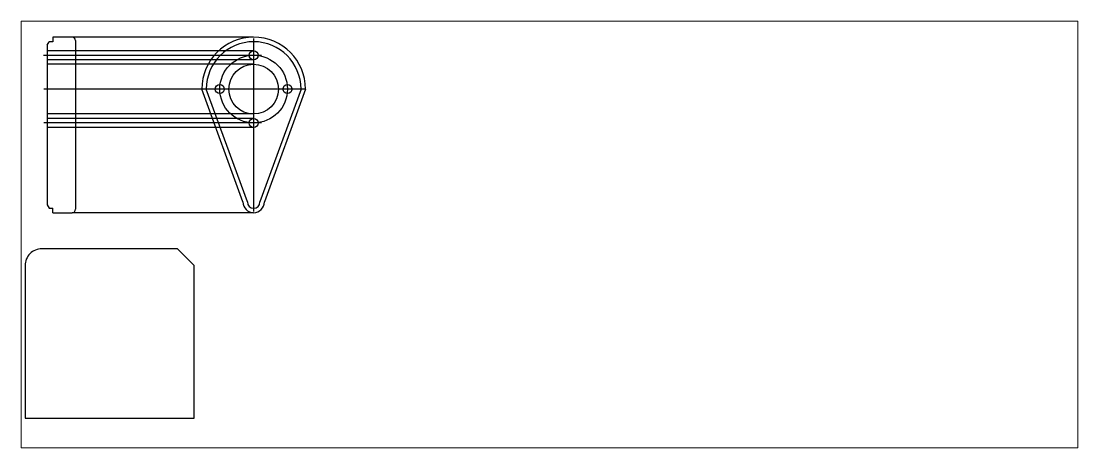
# Paper-space layout 'Лист2' of a CAD drawing. Header units: millimetres. Extents: x 26 to 231, y 38 to 121.
# The model-space entities are those that its viewports show. They can reach past a viewport. Long polylines and large blocks are cut down to what shows.
import ezdxf

# ---------------------------------------------------------------- set-up
doc = ezdxf.new("R2010")
doc.units = ezdxf.units.MM
doc.linetypes.add('ACAD_ISO04W100', pattern=[30, 24, -3, 0, -3])
doc.layers.add('Вспомогательные линии', color=160, linetype='Continuous')
doc.layers.add('Оси', color=10, linetype='ACAD_ISO04W100')
doc.layers.add('Контур', color=7, linetype='Continuous', lineweight=30)

# ---------------------------------------------------------------- blocks, each defined once
blk = doc.blocks.new('*U1')
at = {"layer": 'Контур'}
blk.add_circle((0, 0), 4, dxfattribs=at)
blk = doc.blocks.new('*U2')
at = {"layer": 'Контур', "color": 0, "linetype": 'ByBlock', "lineweight": -2, "transparency": 16777216}
for p, rotation in [((80, 208), 270), ((110, 178), 180), ((80, 148), 90.00000000000001)]:
    blk.add_blockref('*U1', p, dxfattribs=dict(at, rotation=rotation))
blk.add_blockref('*U1', (50, 178), dxfattribs=at)
blk = doc.blocks.new('*U15')
for radius in [65, 52]:
    blk.add_circle((0, 0), radius)
blk = doc.blocks.new('*U16')
at = {"color": 0, "linetype": 'ByBlock', "lineweight": -2, "transparency": 16777216}
for p, rotation in [((778.08, 353.49), 304.6153846153846), ((838.05, 360.78), 249.2307692307692), ((807.17, 364.53), 276.9230769230769), ((863.65, 343.1), 221.5384615384615), ((757.45, 330.21), 332.3076923076922), ((878.11, 315.56), 193.8461538461539), ((757.45, 269.79), 27.69230769230769), ((878.11, 284.44), 166.1538461538462), ((863.65, 256.9), 138.4615384615385), ((778.08, 246.51), 55.38461538461538), ((838.05, 239.22), 110.7692307692308), ((807.17, 235.47), 83.07692307692311)]:
    blk.add_blockref('*U15', p, dxfattribs=dict(at, rotation=rotation))
blk.add_blockref('*U15', (750, 300), dxfattribs=at)

msp = doc.modelspace()

# ---------------------------------------------------------------- linework, layer by layer
at = {"layer": 'Вспомогательные линии'}
for p, q in [((202.65, 137.4), (41.65, 137.4)), ((202.65, 125.4), (44.65, 125.4)), ((202.65, 117.4), (44.65, 117.4)), ((202.65, 113.4), (44.65, 113.4)), ((202.65, 69.4), (44.65, 69.4)), ((202.65, 65.4), (44.65, 65.4)), ((202.65, 57.4), (44.65, 57.4)), ((202.65, -18.1), (41.65, -18.1))]:
    msp.add_line(p, q, dxfattribs=at)
at = {"layer": 'Контур'}
for p, q in [((19.65, 130.4), (21.38, 133.4)), ((24.65, 133.4), (21.38, 133.4)), ((41.65, 137.4), (24.65, 137.4)), ((24.65, 137.4), (24.65, 133.4)), ((44.65, 134.4), (44.65, -15.1)), ((19.65, 130.4), (19.65, -11.1)), ((44.65, 125.4), (19.65, 125.4)), ((44.65, 117.4), (19.65, 117.4)), ((44.65, 113.4), (19.65, 113.4)), ((193.15, -8.6), (156.65, 91.4)), ((197.15, -8.6), (160.65, 91.4)), ((244.65, 91.4), (208.15, -8.6)), ((248.65, 91.4), (212.15, -8.6)), ((44.65, 69.4), (19.65, 69.4)), ((44.65, 65.4), (19.65, 65.4)), ((44.65, 57.4), (19.65, 57.4)), ((19.65, -11.1), (21.38, -14.1)), ((21.38, -14.1), (24.65, -14.1)), ((24.65, -18.1), (24.65, -14.1)), ((24.65, -18.1), (41.65, -18.1))]:
    msp.add_line(p, q, dxfattribs=at)
msp.add_lwpolyline([(0, -200), (150, -200), (150, -65), (135, -50), (15, -50, 0.414214), (0, -65)], format="xyb", close=True, dxfattribs=at)
msp.add_circle((202.65, 91.4), 22, dxfattribs=at)
for centre, radius, start, end in [((41.65, 134.4), 3, 0, 90), ((202.65, 91.4), 46, 0, 180), ((202.65, 91.4), 42, 0, 180), ((202.65, -8.6), 9.5, 180, 0), ((202.65, -8.6), 5.5, 180, 0), ((41.65, -15.1), 3, 270, 0)]:
    msp.add_arc(centre, radius, start, end, dxfattribs=at)
at = {"layer": 'Оси'}
for p, q in [((202.65, 136.4), (202.65, -17.1)), ((209.64, 121.14), (16.51, 121.14)), ((247.65, 91.4), (16.81, 91.4)), ((209.64, 61.67), (16.81, 61.67))]:
    msp.add_line(p, q, dxfattribs=at)
msp.add_circle((202.65, 91.4), 30, dxfattribs=at)

# ---------------------------------------------------------------- block references
msp.add_blockref('*U16', (0, 0))
at = {"layer": 'Контур', "rotation": 270}
msp.add_blockref('*U2', (24.65, 171.4), dxfattribs=at)

psp = doc.layouts.new('Лист2')

# ---------------------------------------------------------------- viewports
at = {"layer": 'Контур'}
psp.add_viewport(center=(128.5, 79.61), size=(205.6, 82.9883), view_center_point=(464.88, -37.41), view_height=378.0781, dxfattribs=at)

doc.saveas('drawing.dxf')
